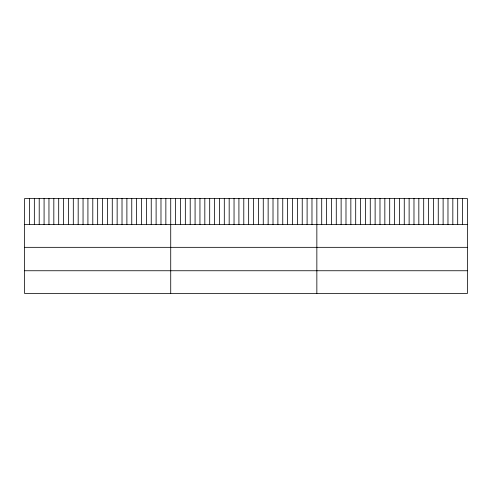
<?xml version="1.0" encoding="UTF-8"?>
<svg xmlns="http://www.w3.org/2000/svg" width="492" height="492" viewBox="0 0 492 492"><rect width="100%" height="100%" fill="white"/><g stroke="black" fill="none" stroke-linecap="round" stroke-linejoin="round"><path stroke-width="0.74" d="M467.4 224.604L467.4 293.478L24.6 293.478L24.6 198.522L467.4 198.522L467.4 224.604L24.6 224.604M24.6 247.335L467.4 247.335M24.6 270.748L467.4 270.748M462.541 198.522L462.541 224.604M457.689 198.522L457.689 224.604M452.831 198.522L452.831 224.604M447.972 198.522L447.972 224.604M443.12 198.522L443.12 224.604M438.261 198.522L438.261 224.604M433.403 198.522L433.403 224.604M428.55 198.522L428.55 224.604M423.692 198.522L423.692 224.604M418.833 198.522L418.833 224.604M413.981 198.522L413.981 224.604M409.123 198.522L409.123 224.604M404.264 198.522L404.264 224.604M399.412 198.522L399.412 224.604M394.553 198.522L394.553 224.604M389.695 198.522L389.695 224.604M384.836 198.522L384.836 224.604M379.984 198.522L379.984 224.604M375.125 198.522L375.125 224.604M370.267 198.522L370.267 224.604M365.415 198.522L365.415 224.604M360.556 198.522L360.556 224.604M355.698 198.522L355.698 224.604M350.845 198.522L350.845 224.604M345.987 198.522L345.987 224.604M341.128 198.522L341.128 224.604M336.276 198.522L336.276 224.604M331.417 198.522L331.417 224.604M326.559 198.522L326.559 224.604M321.707 198.522L321.707 224.604M316.848 198.522L316.848 293.478M311.977 198.522L311.977 224.604M307.106 198.522L307.106 224.604M302.236 198.522L302.236 224.604M297.365 198.522L297.365 224.604M292.494 198.522L292.494 224.604M287.623 198.522L287.623 224.604M282.752 198.522L282.752 224.604M277.882 198.522L277.882 224.604M273.011 198.522L273.011 224.604M268.14 198.522L268.14 224.604M263.269 198.522L263.269 224.604M258.398 198.522L258.398 224.604M253.528 198.522L253.528 224.604M248.657 198.522L248.657 224.604M243.786 198.522L243.786 224.604M238.915 198.522L238.915 224.604M234.044 198.522L234.044 224.604M229.174 198.522L229.174 224.604M224.303 198.522L224.303 224.604M219.432 198.522L219.432 224.604M214.561 198.522L214.561 224.604M209.69 198.522L209.69 224.604M204.82 198.522L204.82 224.604M199.949 198.522L199.949 224.604M195.078 198.522L195.078 224.604M190.207 198.522L190.207 224.604M185.336 198.522L185.336 224.604M180.466 198.522L180.466 224.604M175.595 198.522L175.595 224.604M170.724 198.522L170.724 293.478M165.853 198.522L165.853 224.604M160.982 198.522L160.982 224.604M156.112 198.522L156.112 224.604M151.241 198.522L151.241 224.604M146.37 198.522L146.37 224.604M141.499 198.522L141.499 224.604M136.628 198.522L136.628 224.604M131.758 198.522L131.758 224.604M126.887 198.522L126.887 224.604M122.016 198.522L122.016 224.604M117.145 198.522L117.145 224.604M112.274 198.522L112.274 224.604M107.404 198.522L107.404 224.604M102.533 198.522L102.533 224.604M97.662 198.522L97.662 224.604M92.791 198.522L92.791 224.604M87.92 198.522L87.92 224.604M83.05 198.522L83.05 224.604M78.179 198.522L78.179 224.604M73.308 198.522L73.308 224.604M68.437 198.522L68.437 224.604M63.566 198.522L63.566 224.604M58.696 198.522L58.696 224.604M53.825 198.522L53.825 224.604M48.954 198.522L48.954 224.604M44.083 198.522L44.083 224.604M39.212 198.522L39.212 224.604M34.342 198.522L34.342 224.604M29.471 198.522L29.471 224.604"/></g></svg>
